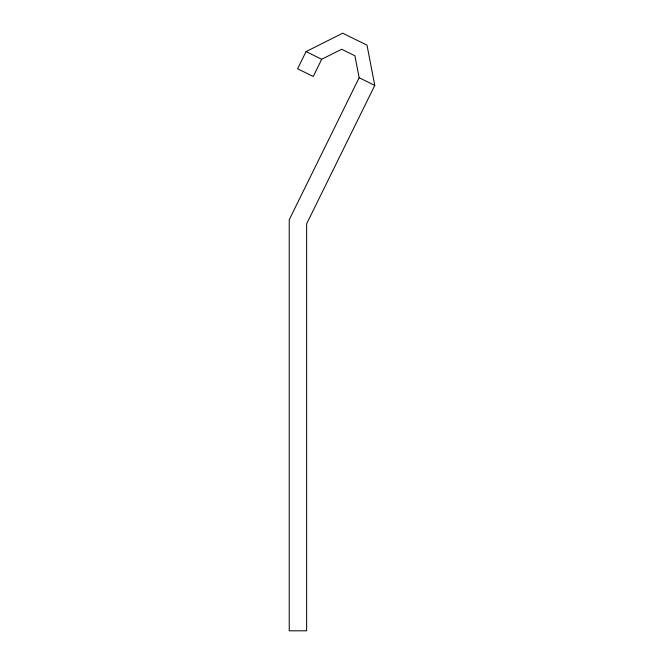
<?xml version="1.0" encoding="UTF-8"?>
<svg xmlns="http://www.w3.org/2000/svg" width="664" height="664" viewBox="0 0 664 664"><rect width="100%" height="100%" fill="white"/><g stroke="black" fill="none" stroke-linecap="round" stroke-linejoin="round"><path stroke-width="1" d="M321.666 59.279L313.259 76.484L297.596 68.774L306.054 51.593L342.699 33.2L367.001 45.16L374.77 85.424L306.635 223.801L306.635 630.8L289.23 630.8L289.23 219.751L359.149 77.738L354.916 55.776L341.661 49.252L321.666 59.279L306.054 51.593M359.149 77.738L374.77 85.424"/></g></svg>
